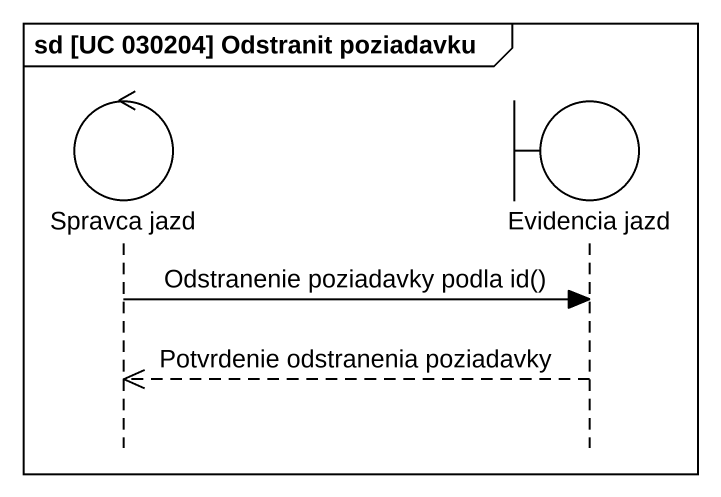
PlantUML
@startuml
mainframe sd [UC 030204] Odstranit poziadavku
hide footbox
control "Spravca jazd" as Spravca_jazd
boundary "Evidencia jazd" as Evidencia_jazd

Spravca_jazd -> Evidencia_jazd : Odstranenie poziadavky podla id()
Evidencia_jazd -->> Spravca_jazd : Potvrdenie odstranenia poziadavky
@enduml
